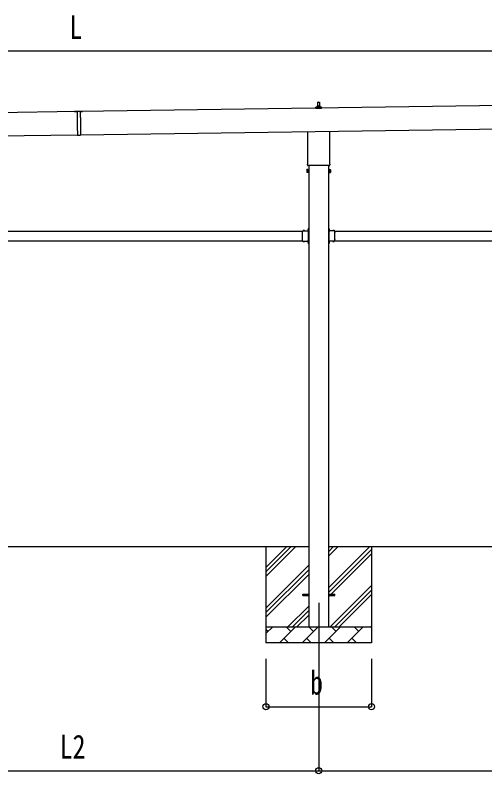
# Model space of a CAD drawing. Units: millimetres, scale not verified. Extents: x -18922 to 18922, y -13365 to 13365.
# Drawn here: x -1598 to 1337, y -7167 to -2424 of the extents above; entities that cross this region are included whole.
import ezdxf
from ezdxf.enums import TextEntityAlignment as Align

# ---------------------------------------------------------------- set-up
doc = ezdxf.new("R2010")
doc.units = ezdxf.units.MM
doc.header["$LTSCALE"] = 50
for name, color, linetype in [('0-4_YKK_12', 2, 'Continuous'), ('0-5_YKK_13', 4, 'Continuous'), ('0-6_YKK_A1', 4, 'Continuous'), ('0-7_YKK_D', 6, 'Continuous')]:
    doc.layers.add(name, color=color, linetype=linetype)
doc.styles.add('ＭＳ ゴシック', font='')
doc.styles.get('ＭＳ ゴシック').set_extended_font_data('MS Gothic')

msp = doc.modelspace()

# ---------------------------------------------------------------- linework, layer by layer
at = {"layer": '0-4_YKK_12'}
msp.add_line((298.74, -6097.5), (298.74, -6597.5), dxfattribs=at)
at = {"layer": '0-5_YKK_13'}
for p, q in [((292.74, -2992.52), (293.46, -2969)), ((294.46, -2968.02), (303.01, -2968.02)), ((304.01, -2969), (304.74, -2992.52)), ((-1176.33, -3025.97), (-1226.33, -3026.68)), ((-1226.33, -3026.68), (-1226.32, -3027.18)), ((-1226.32, -3027.18), (-1211.32, -3026.97)), ((-1211.33, -3026.47), (-1211.15, -3038.87)), ((-1191.33, -3026.18), (-1191.16, -3038.58)), ((-1191.33, -3026.68), (-1176.33, -3026.47)), ((-1176.33, -3025.97), (-1176.33, -3026.47)), ((280.49, -3008.02), (280.49, -3000.31)), ((316.99, -3008.02), (280.49, -3008.02)), ((280.87, -2999.52), (316.6, -2999.52)), ((281.25, -2999.34), (287.97, -2997.71)), ((288.35, -2997.52), (309.12, -2997.52)), ((288.74, -2996.74), (288.74, -2992.52)), ((289.74, -2992.52), (307.74, -2992.52)), ((308.74, -2996.74), (308.74, -2992.52)), ((316.22, -2999.34), (309.5, -2997.71)), ((316.99, -3008.02), (316.99, -3000.31)), ((-1211.14, -3039.67), (-1210.8, -3063.86)), ((-1210.78, -3064.66), (-1210.38, -3092.86)), ((-1191.14, -3039.38), (-1190.8, -3063.58)), ((-1190.79, -3064.38), (-1190.38, -3092.58)), ((-1210.37, -3093.66), (-1210.02, -3117.86)), ((-1210.01, -3118.66), (-1209.23, -3173.75)), ((-1190.37, -3093.38), (-1190.03, -3117.57)), ((-1190.02, -3118.37), (-1189.23, -3173.46)), ((-1209.23, -3173.75), (-1189.23, -3173.46)), ((230.44, -3352.01), (230.44, -3151.36)), ((367.04, -3149.41), (367.04, -3352.01)), ((228.74, -3360.79), (228.74, -3355.29)), ((366.67, -3364.29), (230.8, -3364.29)), ((368.74, -3355.29), (368.74, -3360.79)), ((224.74, -3390.29), (225.49, -3388.97)), ((224.74, -3390.29), (224.74, -3407.29)), ((224.74, -3407.29), (225.49, -3408.6)), ((231.74, -3393.88), (225.49, -3393.88)), ((231.74, -3403.69), (225.49, -3403.69)), ((231.74, -3408.6), (225.49, -3408.6)), ((234.24, -3407.99), (231.74, -3407.99)), ((363.24, -3407.99), (365.74, -3407.99)), ((365.74, -3393.88), (371.98, -3393.88)), ((365.74, -3403.69), (371.98, -3403.69)), ((365.74, -3408.6), (371.98, -3408.6)), ((372.74, -3390.29), (371.98, -3388.97)), ((372.74, -3407.29), (371.98, -3408.6)), ((372.74, -3390.29), (372.74, -3407.29)), ((198.24, -3782.79), (198.24, -3772.4)), ((198.24, -3772.4), (234.64, -3772.4)), ((198.24, -3824.79), (198.24, -3784.21)), ((201.5, -3771.54), (201.5, -3771.7)), ((202.2, -3772.4), (210.27, -3772.4)), ((205.11, -3772.4), (203.79, -3769.74)), ((207.36, -3772.4), (208.69, -3769.74)), ((210.97, -3771.54), (210.97, -3771.7)), ((230.54, -3764.5), (236.24, -3764.5)), ((234.24, -3774), (231.24, -3774)), ((234.64, -3763.37), (231.98, -3762.05)), ((234.64, -3765.63), (231.98, -3766.95)), ((233.77, -3759.77), (233.94, -3759.77)), ((233.77, -3769.24), (233.94, -3769.24)), ((234.24, -3782.79), (234.24, -3776)), ((234.24, -3824.79), (234.24, -3784.21)), ((234.64, -3757), (236.24, -3757)), ((234.64, -3773.96), (234.64, -3757)), ((234.64, -3760.47), (234.64, -3768.54)), ((236.24, -3761.5), (234.64, -3761.5)), ((234.64, -3762.5), (236.24, -3762.5)), ((234.64, -3766.5), (236.24, -3766.5)), ((236.24, -3767.5), (234.64, -3767.5)), ((362.84, -3757), (361.24, -3757)), ((361.24, -3761.5), (362.84, -3761.5)), ((362.84, -3762.5), (361.24, -3762.5)), ((366.94, -3764.5), (361.24, -3764.5)), ((362.84, -3766.5), (361.24, -3766.5)), ((361.24, -3767.5), (362.84, -3767.5)), ((362.84, -3773.96), (362.84, -3757)), ((362.84, -3760.47), (362.84, -3768.54)), ((362.84, -3763.37), (365.49, -3762.05)), ((362.84, -3765.63), (365.49, -3766.95)), ((399.24, -3772.4), (362.84, -3772.4)), ((363.24, -3774), (366.24, -3774)), ((363.24, -3782.79), (363.24, -3776)), ((363.24, -3824.79), (363.24, -3784.21)), ((363.7, -3759.77), (363.54, -3759.77)), ((363.7, -3769.24), (363.54, -3769.24)), ((386.5, -3771.54), (386.5, -3771.7)), ((395.27, -3772.4), (387.2, -3772.4)), ((390.11, -3772.4), (388.79, -3769.74)), ((392.36, -3772.4), (393.69, -3769.74)), ((395.97, -3771.54), (395.97, -3771.7)), ((399.24, -3782.79), (399.24, -3772.4)), ((399.24, -3824.79), (399.24, -3784.21)), ((198.24, -3836.6), (198.24, -3826.21)), ((198.24, -3836.6), (234.64, -3836.6)), ((201.5, -3837.46), (201.5, -3837.3)), ((202.2, -3836.6), (210.27, -3836.6)), ((205.11, -3836.6), (203.79, -3839.26)), ((207.36, -3836.6), (208.69, -3839.26)), ((210.97, -3837.46), (210.97, -3837.3)), ((231.24, -3835), (234.24, -3835)), ((233.77, -3839.77), (233.94, -3839.77)), ((234.24, -3833), (234.24, -3826.21)), ((234.64, -3852), (234.64, -3835.04)), ((234.64, -3840.47), (234.64, -3848.54)), ((362.84, -3852), (362.84, -3835.04)), ((399.24, -3836.6), (362.84, -3836.6)), ((362.84, -3840.47), (362.84, -3848.54)), ((363.24, -3833), (363.24, -3826.21)), ((366.24, -3835), (363.24, -3835)), ((363.7, -3839.77), (363.54, -3839.77)), ((386.5, -3837.46), (386.5, -3837.3)), ((395.27, -3836.6), (387.2, -3836.6)), ((390.11, -3836.6), (388.79, -3839.26)), ((392.36, -3836.6), (393.69, -3839.26)), ((395.97, -3837.46), (395.97, -3837.3)), ((399.24, -3836.6), (399.24, -3826.21)), ((234.64, -3843.37), (231.98, -3842.05)), ((234.64, -3845.63), (231.98, -3846.95)), ((233.77, -3849.24), (233.94, -3849.24)), ((234.64, -3842.5), (236.24, -3842.5)), ((234.64, -3846.5), (236.24, -3846.5)), ((234.64, -3852), (236.24, -3852)), ((362.84, -3842.5), (361.24, -3842.5)), ((362.84, -3846.5), (361.24, -3846.5)), ((362.84, -3852), (361.24, -3852)), ((362.84, -3843.37), (365.49, -3842.05)), ((362.84, -3845.63), (365.49, -3846.95)), ((363.7, -3849.24), (363.54, -3849.24)), ((198.74, -6043), (236.24, -6043)), ((198.74, -6052), (198.74, -6043)), ((198.74, -6052), (236.24, -6052)), ((361.24, -6043), (398.74, -6043)), ((361.24, -6052), (398.74, -6052)), ((398.74, -6052), (398.74, -6043))]:
    msp.add_line(p, q, dxfattribs=at)
for points in [[(231.74, -3408.6), (231.74, -3388.97), (225.49, -3388.97)], [(231.74, -3407.99), (231.74, -3389.59), (234.24, -3389.59)], [(365.74, -3407.99), (365.74, -3389.59), (363.24, -3389.59)], [(365.74, -3408.6), (365.74, -3388.97), (371.98, -3388.97)], [(234.24, -3776), (231.24, -3776), (231.24, -3772.4)], [(236.24, -3772), (236.24, -3766), (236.24, -3763), (236.24, -3757)], [(361.24, -3772), (361.24, -3766), (361.24, -3763), (361.24, -3757)], [(363.24, -3776), (366.24, -3776), (366.24, -3772.4)], [(234.24, -3833), (231.24, -3833), (231.24, -3836.6)], [(236.24, -3852), (236.24, -3846), (236.24, -3843), (236.24, -3837)], [(361.24, -3852), (361.24, -3846), (361.24, -3843), (361.24, -3837)], [(363.24, -3833), (366.24, -3833), (366.24, -3836.6)]]:
    msp.add_lwpolyline(points, dxfattribs=at)
for points in [[(234.24, -3409.29), (234.24, -3388.29), (236.24, -3388.29), (236.24, -3409.29)], [(363.24, -3409.29), (363.24, -3388.29), (361.24, -3388.29), (361.24, -3409.29)]]:
    msp.add_lwpolyline(points, close=True, dxfattribs=at)
for centre, radius, start, end in [((294.46, -2969.02), 1, 90, 178.60509), ((303.01, -2969.02), 1, 1.39491, 90), ((281.49, -3000.31), 1, 103.62699, 180), ((287.74, -2996.74), 1, 283.62699, 0), ((292.82, -2993.16), 4.13, 90, 171.17633), ((289.74, -2993.52), 1, 90, 180), ((302.07, -2992.52), 4.83, 133.60282, 180), ((295.4, -2992.52), 4.83, 0, 46.39718), ((304.65, -2993.16), 4.13, 8.82367, 90), ((307.74, -2993.52), 1, 0, 90), ((309.74, -2996.74), 1, 180, 256.37301), ((315.99, -3000.31), 1, 0, 76.37301), ((-1211.45, -3039.27), 0.5, 307.68835, 53.94855), ((-1211.09, -3064.27), 0.5, 307.68835, 53.94855), ((-1190.85, -3038.98), 0.5, 127.68835, 233.94855), ((-1190.49, -3063.97), 0.5, 127.68835, 233.94855), ((-1210.68, -3093.27), 0.5, 307.68835, 53.94855), ((-1210.32, -3118.26), 0.5, 307.68835, 53.94855), ((-1190.08, -3092.97), 0.5, 127.68835, 233.94855), ((-1189.72, -3117.97), 0.5, 127.68835, 233.94855), ((232.74, -3355.29), 4, 125.09963, 180), ((232.74, -3360.79), 4, 180, 194.47751), ((232.74, -3360.79), 4, 194.47751, 241.04498), ((364.74, -3360.79), 4, 298.95502, 345.52249), ((364.74, -3355.29), 4, 0, 54.90037), ((364.74, -3360.79), 4, 345.52249, 0), ((229.08, -3391.43), 4.34, 145.61575, 214.38425), ((240.98, -3398.79), 16.24, 162.41205, 197.58795), ((229.08, -3406.15), 4.34, 145.61575, 214.38425), ((356.49, -3398.79), 16.24, 342.41205, 17.58795), ((368.39, -3391.43), 4.34, 325.61575, 34.38425), ((368.39, -3406.15), 4.34, 325.61575, 34.38425), ((197.54, -3783.5), 1, 314.427, 45.573), ((202.36, -3771.54), 0.862, 129.12355, 180), ((202.2, -3771.7), 0.7, 180, 270), ((206.24, -3776.3), 7, 90, 129.12355), ((206.24, -3776.3), 7, 50.87645, 90), ((210.27, -3771.7), 0.7, 270, 0), ((210.11, -3771.54), 0.862, 0, 50.87645), ((238.54, -3764.5), 7, 140.87645, 180), ((238.54, -3764.5), 7, 180, 219.12355), ((233.77, -3760.63), 0.862, 90, 140.87645), ((233.77, -3768.37), 0.862, 219.12355, 270), ((233.94, -3760.47), 0.7, 0, 90), ((233.94, -3768.54), 0.7, 270, 0), ((234.94, -3783.5), 1, 134.427, 225.573), ((234.24, -3772), 2, 270, 0), ((363.24, -3772), 2, 180, 270), ((363.54, -3760.47), 0.7, 90, 180), ((363.54, -3768.54), 0.7, 180, 270), ((362.54, -3783.5), 1, 314.427, 45.573), ((363.7, -3760.63), 0.862, 39.12355, 90), ((363.7, -3768.37), 0.862, 270, 320.87645), ((358.94, -3764.5), 7, 0, 39.12355), ((358.94, -3764.5), 7, 320.87645, 0), ((387.36, -3771.54), 0.862, 129.12355, 180), ((387.2, -3771.7), 0.7, 180, 270), ((391.24, -3776.3), 7, 90, 129.12355), ((391.24, -3776.3), 7, 50.87645, 90), ((395.27, -3771.7), 0.7, 270, 0), ((395.11, -3771.54), 0.862, 0, 50.87645), ((399.94, -3783.5), 1, 134.427, 225.573), ((197.54, -3825.5), 1, 314.427, 45.573), ((202.2, -3837.3), 0.7, 90, 180), ((202.36, -3837.46), 0.862, 180, 230.87645), ((206.24, -3832.7), 7, 230.87645, 270), ((206.24, -3832.7), 7, 270, 309.12355), ((210.27, -3837.3), 0.7, 0, 90), ((210.11, -3837.46), 0.862, 309.12355, 0), ((238.54, -3844.5), 7, 140.87645, 180), ((233.77, -3840.63), 0.862, 90, 140.87645), ((234.94, -3825.5), 1, 134.427, 225.573), ((233.94, -3840.47), 0.7, 0, 90), ((234.24, -3837), 2, 0, 90), ((363.24, -3837), 2, 90, 180), ((363.54, -3840.47), 0.7, 90, 180), ((362.54, -3825.5), 1, 314.427, 45.573), ((363.7, -3840.63), 0.862, 39.12355, 90), ((358.94, -3844.5), 7, 0, 39.12355), ((387.2, -3837.3), 0.7, 90, 180), ((387.36, -3837.46), 0.862, 180, 230.87645), ((391.24, -3832.7), 7, 230.87645, 270), ((391.24, -3832.7), 7, 270, 309.12355), ((395.27, -3837.3), 0.7, 0, 90), ((395.11, -3837.46), 0.862, 309.12355, 0), ((399.94, -3825.5), 1, 134.427, 225.573), ((238.54, -3844.5), 7, 180, 219.12355), ((233.77, -3848.37), 0.862, 219.12355, 270), ((233.94, -3848.54), 0.7, 270, 0), ((363.54, -3848.54), 0.7, 180, 270), ((363.7, -3848.37), 0.862, 270, 320.87645), ((358.94, -3844.5), 7, 320.87645, 0)]:
    msp.add_arc(centre, radius, start, end, dxfattribs=at)
at = {"layer": '0-6_YKK_A1'}
for p, q in [((4185.6, -2949.88), (-1191.33, -3026.66)), ((-1211.32, -3026.94), (-6598.36, -3103.87)), ((-1189.25, -3171.64), (4187.67, -3094.83)), ((-6596.29, -3248.89), (-1209.25, -3171.93)), ((236.24, -3364.29), (236.24, -6247.5)), ((361.24, -6247.5), (361.24, -3364.29)), ((-2600.76, -3774.5), (198.24, -3774.5)), ((399.24, -3774.5), (3198.24, -3774.5)), ((-2600.76, -3834.5), (198.24, -3834.5)), ((231.24, -3834.5), (235.74, -3834.5)), ((366.24, -3834.5), (361.74, -3834.5)), ((399.24, -3834.5), (3198.24, -3834.5)), ((236.24, -5747.5), (-2638.76, -5747.5)), ((-31.26, -5747.5), (-31.26, -6347.5)), ((-31.26, -5932.55), (153.79, -5747.5)), ((-31.26, -5904.27), (125.5, -5747.5)), ((-31.26, -5875.98), (97.22, -5747.5)), ((3236.24, -5747.5), (361.24, -5747.5)), ((361.24, -6002.6), (616.33, -5747.5)), ((361.24, -5804.61), (418.34, -5747.5)), ((361.24, -5776.32), (390.06, -5747.5)), ((361.24, -6030.88), (628.74, -5763.38)), ((628.74, -5747.5), (628.74, -6347.5)), ((361.24, -6059.17), (628.74, -5791.67)), ((-31.26, -6130.54), (236.24, -5863.04)), ((-31.26, -6158.82), (236.24, -5891.32)), ((-31.26, -6187.11), (236.24, -5919.61)), ((370.89, -6247.5), (628.74, -5989.66)), ((399.18, -6247.5), (628.74, -6017.94)), ((427.46, -6247.5), (628.74, -6046.23)), ((106.33, -6247.5), (236.24, -6117.6)), ((134.62, -6247.5), (236.24, -6145.88)), ((162.9, -6247.5), (236.24, -6174.17)), ((-31.26, -6247.5), (628.74, -6247.5)), ((-31.26, -6290.39), (11.63, -6247.5)), ((53.05, -6347.5), (153.05, -6247.5)), ((124.5, -6276.05), (95.94, -6247.5)), ((194.47, -6347.5), (294.47, -6247.5)), ((265.92, -6276.05), (237.36, -6247.5)), ((335.89, -6347.5), (435.89, -6247.5)), ((407.34, -6276.05), (378.79, -6247.5)), ((477.31, -6347.5), (577.31, -6247.5)), ((548.76, -6276.05), (520.21, -6247.5)), ((625.45, -6247.5), (628.74, -6244.22)), ((-16.92, -6276.05), (-31.26, -6261.71)), ((628.74, -6347.5), (-31.26, -6347.5)), ((81.6, -6318.95), (110.16, -6347.5)), ((223.02, -6318.95), (251.58, -6347.5)), ((364.45, -6318.95), (393, -6347.5)), ((505.87, -6318.95), (534.42, -6347.5))]:
    msp.add_line(p, q, dxfattribs=at)
for points in [[(231.24, -3774.5), (235.74, -3774.5), (235.74, -3834.5)], [(366.24, -3774.5), (361.74, -3774.5), (361.74, -3834.5)]]:
    msp.add_lwpolyline(points, dxfattribs=at)
at = {"layer": '0-7_YKK_D'}
for p, q in [((3980.16, -2649.39), (-6390.86, -2649.39)), ((-31.26, -6447.5), (-31.26, -6748.5)), ((298.74, -6447.5), (298.74, -7148.5)), ((298.74, -6447.5), (298.74, -7148.5)), ((628.74, -6447.5), (628.74, -6748.5)), ((-31.26, -6747.5), (628.74, -6747.5)), ((-2701.26, -7147.5), (298.74, -7147.5)), ((298.74, -7147.5), (3298.74, -7147.5))]:
    msp.add_line(p, q, dxfattribs=at)
for centre in [(-31.26, -6747.5), (628.74, -6747.5), (298.74, -7147.5), (298.74, -7147.5)]:
    msp.add_circle(centre, 19.12, dxfattribs=at)

# ---------------------------------------------------------------- texts
at = {"layer": '0-7_YKK_D', "style": 'ＭＳ ゴシック', "width": 0.8}
for s, p in [('L', (-1259.35, -2617.39)), ('b', (244.74, -6715.5)), ('L2', (-1320.06, -7115.5))]:
    msp.add_text(s, height=148.5, dxfattribs=at).set_placement(p, align=Align.BOTTOM_LEFT)

doc.saveas('drawing.dxf')
